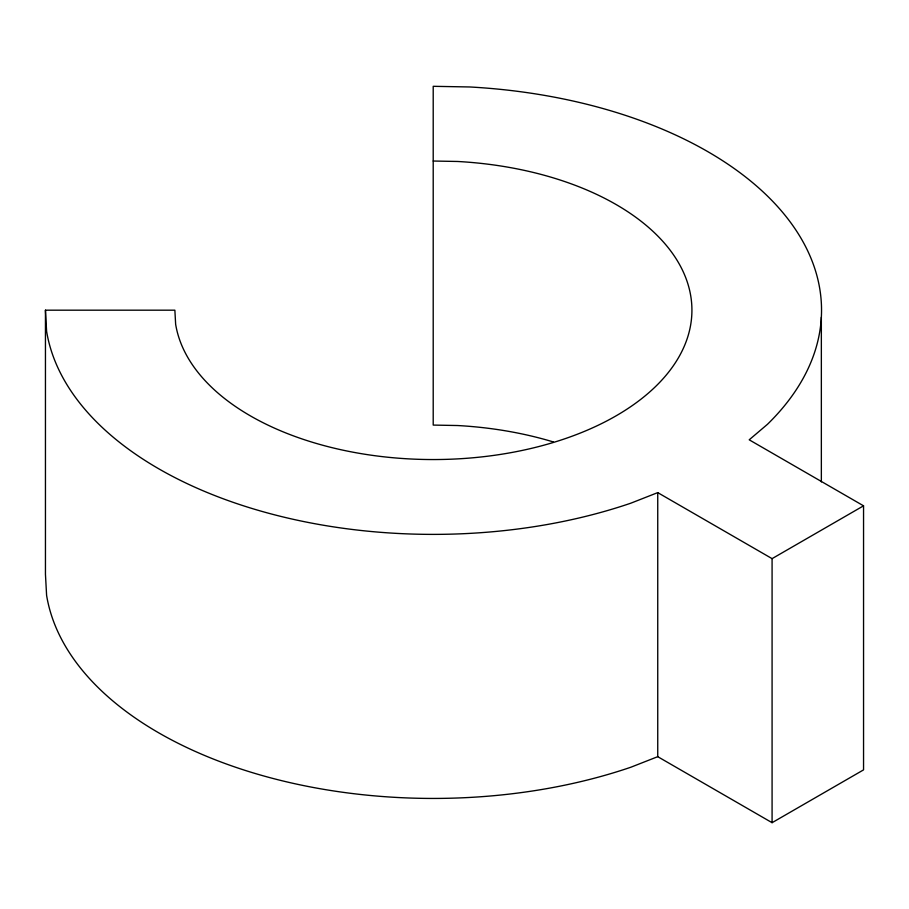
<?xml version="1.0" encoding="UTF-8"?>
<svg xmlns="http://www.w3.org/2000/svg" width="909" height="909" viewBox="0 0 909 909"><rect width="100%" height="100%" fill="white"/><g stroke="black" fill="none" stroke-linecap="round" stroke-linejoin="round"><path stroke-width="1.36" d="M45.45 310.185L46.598 331.274A388.336 224.205 0 0 0 630.88 503.166L657.741 492.621L772.082 558.637L863.55 505.824L863.55 769.878L772.082 822.69L657.741 756.674L630.88 767.219A388.336 224.205 0 0 1 46.598 595.338L45.45 574.238L45.45 310.185L174.869 310.185L175.642 324.24A258.713 149.371 0 0 0 441.331 459.477A258.713 149.371 0 0 0 691.794 314.866A258.713 149.371 0 0 0 457.557 161.472L433.207 161.029M863.55 505.824L749.209 439.808L767.457 424.31A388.336 224.205 0 0 0 469.748 86.969L433.207 86.31L433.207 425.082L457.557 425.526A258.713 149.371 0 0 1 553.411 441.967M821.35 317.218L821.35 481.906M772.082 558.637L772.082 822.69M657.741 492.621L657.741 756.674"/></g></svg>
